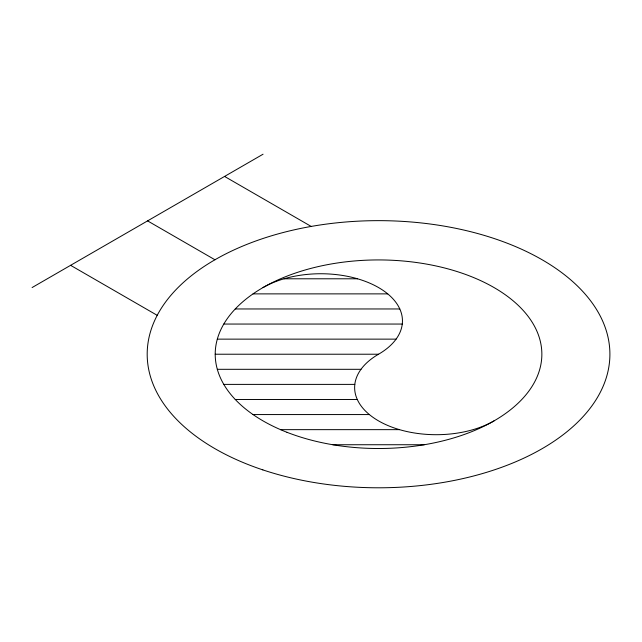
<?xml version="1.0" encoding="UTF-8"?>
<svg xmlns="http://www.w3.org/2000/svg" width="642" height="642" viewBox="0 0 642 642"><rect width="100%" height="100%" fill="white"/><g stroke="black" fill="none" stroke-linecap="round" stroke-linejoin="round"><path stroke-width="0.96" d="M32.1 287.552L263.06 154.208M284.029 278.788L357.57 278.788M253.052 293.875L387.728 293.875M235.269 308.962L399.805 308.962M223.809 324.05L402.269 324.05M217.333 339.137L396.09 339.137M215.222 354.224L378.539 354.224A81.654 47.147 0 0 0 378.539 287.552A81.654 47.147 0 0 0 263.06 287.552M217.333 369.31L360.989 369.31M223.817 384.389L354.809 384.389M235.269 399.476L357.281 399.476M253.052 414.563L369.351 414.563M280.554 429.65L399.517 429.65M332.813 444.737L424.266 444.737M224.564 176.43L311.177 226.433M147.58 220.88L214.942 259.769M70.596 265.323L157.202 315.326M494.019 420.895A81.654 47.147 0 0 1 378.539 420.887A81.654 47.147 0 0 1 378.539 354.224M262.859 469.896A231.361 133.576 0 0 0 609.9 354.224A231.361 133.576 0 0 0 262.859 238.543A231.361 133.576 0 0 0 262.859 469.896M286.998 432.307A163.317 94.286 0 0 0 541.439 360.948A163.317 94.286 0 0 0 307.181 269.407A163.317 94.286 0 0 0 286.998 432.307"/></g></svg>
